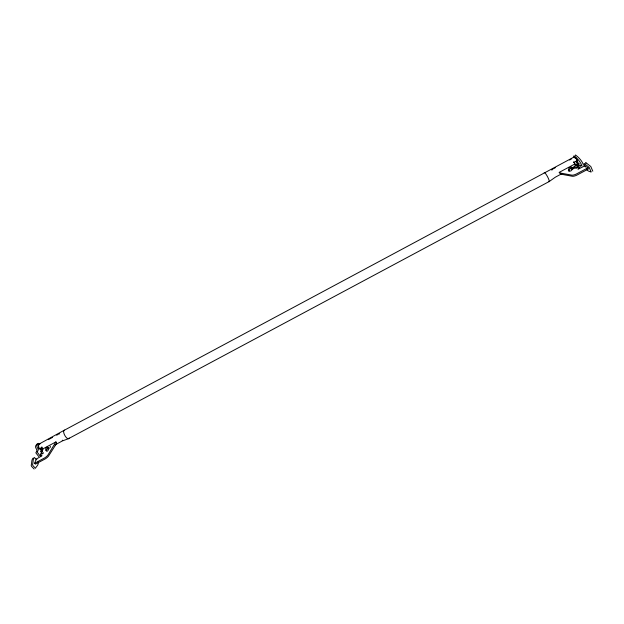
<?xml version="1.0" encoding="UTF-8"?>
<svg xmlns="http://www.w3.org/2000/svg" width="624" height="624" viewBox="0 0 624 624"><rect width="100%" height="100%" fill="white"/><g stroke="black" fill="none" stroke-linecap="round" stroke-linejoin="round"><path stroke-width="0.94" d="M568.831 171.296L569.517 169.12L571.607 168.043L572.738 168.605M55.91 441.917L48.032 454.857A4.235 1.357 -36.9 0 1 44.187 458.164L34.671 463.25L35.381 464.155L44.897 459.077A4.235 1.365 -36.9 0 0 48.734 455.762L56.129 444.101L56.589 442.806L55.91 441.917L42.877 448.898L40.24 456.214L41.87 455.411L41.878 455.832L36.184 459.131L34.671 463.25M40.63 454.366L41.512 453.086M578.44 164.174L578.846 163.363L578.729 164.674L576.225 166.007M575.234 155.337L575.507 154.986C578.971 157.591 582.169 160.961 583.541 165.157M49.943 447.58L50.482 446.94L50.154 446.168M64.459 430.115L39.109 444.046A4.173 1.802 61.7 0 0 38.321 446.137L39.055 448.991L42.112 447.353L41.753 446.893L41.972 448.282A1.521 0.655 61.7 0 0 42.791 449.881M575.702 165.165L573.737 161.819L573.986 162.396L577.59 160.462L575.796 157.903A4.532 0.952 61.9 0 0 574.259 156.92L64.483 430.147A4.781 1.911 61.7 0 0 65.005 435.786A4.781 1.911 61.7 0 0 69.17 438.04M48.344 439.647L52.494 437.424M56.644 435.201L58.297 434.312M552.123 169.4L555.446 167.622M569.579 160.04L571.241 159.143M559.221 172.364L574.486 164.198L579.813 167.755L577.918 168.839L578.066 169.221L584.883 165.851L587.925 167.833L588.409 168.971L577.184 174.962A4.625 1.591 -24 0 1 572.208 176.249L560.648 174.096L559.221 172.364L560.297 173.027L571.709 175.126A4.625 1.583 -24 0 0 576.693 173.831L587.925 167.833M41.207 451.784L40.856 451.324L42.385 450.505M575.968 164.908L578.846 163.363M46.683 449.35L48.344 448.461M54.99 444.904L62.462 440.903L68.406 438.711L549.229 181.522L555.407 177.146L562.068 173.581M572.528 167.56L578.401 164.471M570.976 168.839L574.829 167.068M571.529 169.58L575.117 167.934M37.666 443.898L36.925 444.101C32.822 448.313 39.226 448.656 35.825 452.806L38.688 456.487M40.856 451.324L42.307 451.09M48.625 447.985L46.706 448.976L46.082 450.583M33.439 458.266L32.932 458.211C31.161 460.598 32.105 462.829 31.2 465.293L31.52 466.346L34.125 469.014M40.022 455.777L37.159 452.088C40.544 447.946 34.164 447.595 38.243 443.391L39.928 443.508M577.925 164.986L580.499 166.429M36.863 459.849L34.289 457.486C32.526 459.872 33.47 462.103 32.573 464.56L32.885 465.613L35.49 468.289C36.504 465.956 37.97 466.089 38.384 462.735L38.173 461.877M577.59 160.462L575.882 158.27A3.955 0.835 61.9 0 0 574.564 157.357M573.986 162.396L575.414 164.947M586.388 169.19C588.151 171.631 589.493 171.218 591.178 172.052L589.173 167.372L584.103 163.379L585.351 167.068M574.486 164.198L574.961 165.305M579.899 165.048L581.966 166C580.585 161.811 577.403 158.434 573.947 155.821L573.737 157.03M585.796 163.449L585.71 162.521L590.795 166.507L592.8 171.187M39.055 448.991L38.641 446.347A3.643 1.568 61.7 0 1 38.813 444.857M42.697 449.389A0.991 0.429 61.7 0 1 42.292 448.492M39.226 444.545A3.643 1.568 61.7 0 1 39.803 444.577M59.132 433.867A3.658 1.49 61.7 0 1 59.686 433.914M62.665 440.177A3.658 1.49 61.7 0 1 62.244 440.419M42.588 448.952A2.956 1.271 61.7 0 1 42.042 450.45A2.956 1.271 61.7 0 1 40.287 449.288M40.841 448.313A2.948 1.279 61.7 0 1 41.223 450.707M544.198 172.7A5.14 0.897 61.9 0 1 547.755 177.154A5.14 0.897 61.9 0 1 548.683 181.483M578.729 164.674A4.532 0.952 61.9 0 1 578.167 164.674M578.191 164.291A3.955 0.835 61.9 0 1 575.812 161.273M551.538 169.806A3.939 0.718 61.9 0 1 551.959 170.134M576.81 159.994A3.206 0.679 61.9 0 1 578.042 163.496A3.206 0.679 61.9 0 1 576.108 161.507M574.876 158.012A3.206 0.679 61.9 0 1 575.968 158.722M568.347 170.188C569.946 173.402 574.439 168.418 571.451 166.943L569.026 168.012L568.347 170.188M48.961 448.282C46.168 456.908 43.368 443.539 48.961 448.282M577.457 166.725L577.294 167.255L578.245 167.154L577.457 166.725M43.204 452.93L42.026 453.866L43.204 452.93M41.917 451.823L41.231 452.369L41.917 451.823M576.17 167.7L575.687 168.121L577.184 167.645L576.17 167.7"/></g></svg>
